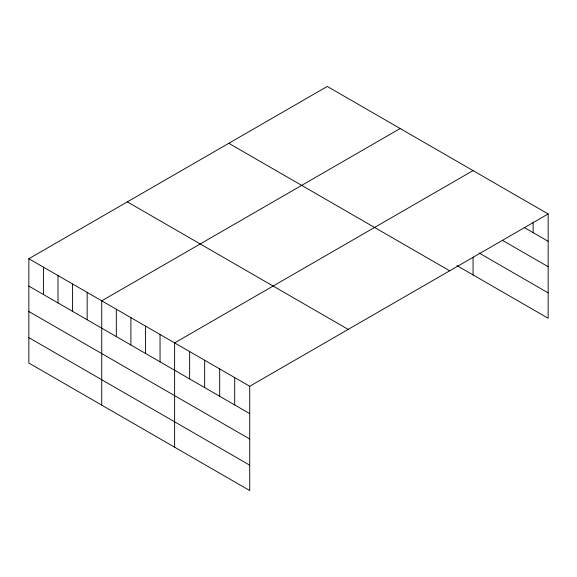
<?xml version="1.0" encoding="UTF-8"?>
<svg xmlns="http://www.w3.org/2000/svg" width="577" height="577" viewBox="0 0 577 577"><rect width="100%" height="100%" fill="white"/><g stroke="black" fill="none" stroke-linecap="round" stroke-linejoin="round"><path stroke-width="0.87" d="M28.85 258.734L249.718 386.251L249.718 490.558L28.85 363.041L28.85 258.734L327.282 86.442L548.15 213.959L548.15 318.266L456.941 265.608M400.164 128.52L101.74 300.819L101.74 405.126M473.053 170.604L174.622 342.897L174.622 447.204M249.718 386.251L548.15 213.959M524.118 227.439L548.15 241.316M503.094 240.696L548.15 266.711M479.061 252.986L548.15 292.871M228.795 143.298L449.671 270.815M127.329 201.878L348.205 329.395M28.85 286.091L249.718 413.615M28.85 311.486L249.718 439.003M28.85 337.646L249.718 465.17M533.134 222.051L533.134 232.646M473.053 257.133L473.053 274.912M234.702 377.582L234.702 404.939M219.686 368.912L219.686 396.269M204.662 360.243L204.662 387.6M189.645 351.566L189.645 378.93M160.045 334.48L160.045 361.837M145.469 326.063L145.469 353.427M130.892 317.646L130.892 345.01M116.316 309.229L116.316 336.593M87.163 292.402L87.163 319.759M72.579 283.985L72.579 311.342M58.003 275.568L58.003 302.925M43.426 267.151L43.426 294.508"/></g></svg>
